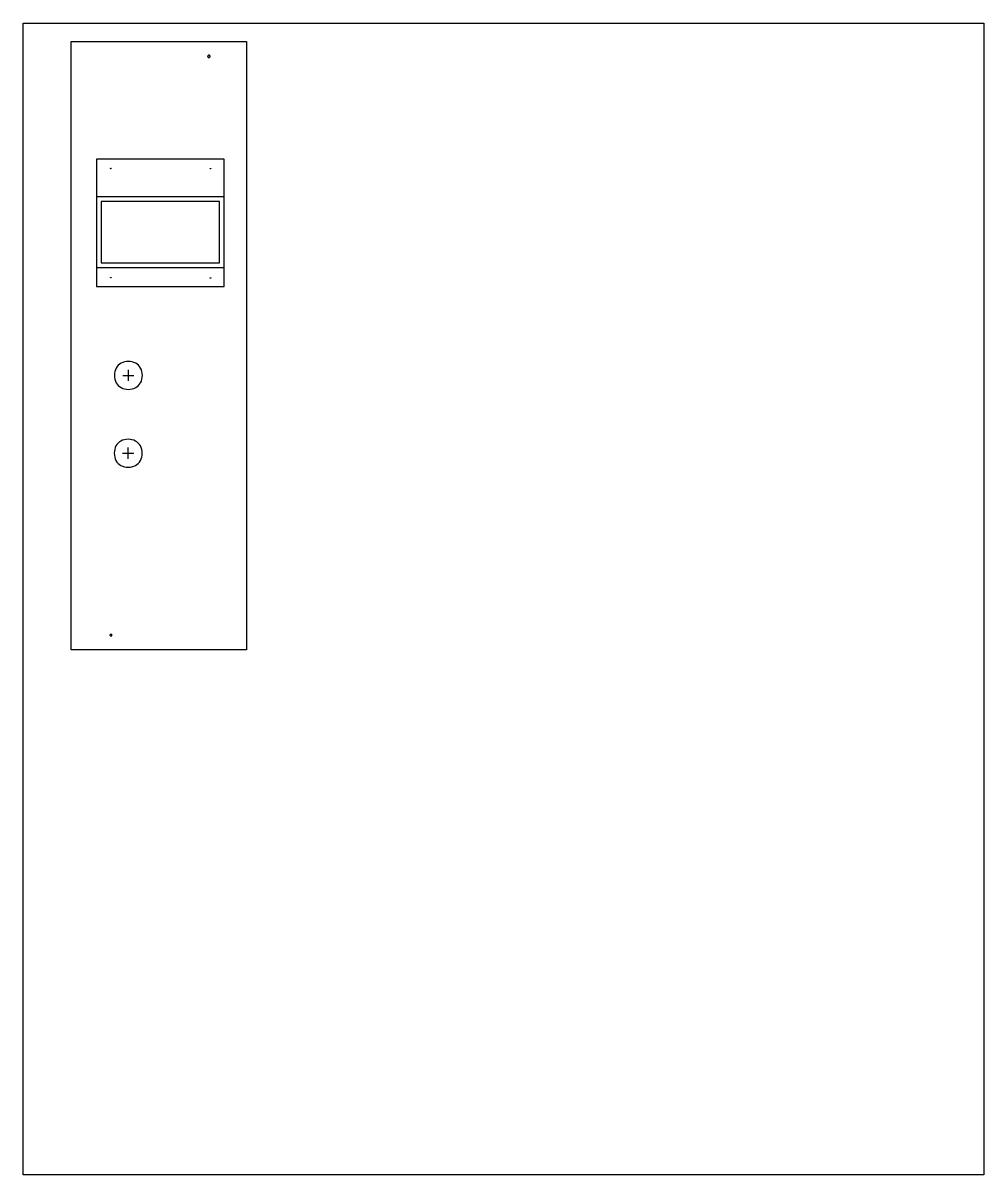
# Model space of a CAD drawing. Extents: x 7 to 209, y 29 to 272.
import ezdxf

# ---------------------------------------------------------------- set-up
doc = ezdxf.new("R2010")
doc.units = 0
doc.layers.add('text', color=7, linetype='CONTINUOUS')

msp = doc.modelspace()

# ---------------------------------------------------------------- linework, layer by layer
at = {"layer": 'text', "color": 5}
msp.add_lwpolyline([(6.543297, 272.415628), (209.379307, 272.415628), (209.379307, 29.172025), (6.543297, 29.172025), (6.543297, 272.415628)], close=True, dxfattribs=at)
at = {"layer": 'text', "color": 7}
msp.add_lwpolyline([(30.065583, 140.068973), (16.709304, 140.068973), (16.709304, 268.543439), (53.691827, 268.543439), (53.691827, 140.068973), (16.709304, 140.068973)], dxfattribs=at)
at = {"layer": 'text', "color": 1}
for points in [[(46.037698, 265.379402), (46.037698, 265.379402)], [(25.321579, 143.168064), (25.321579, 143.168064)]]:
    msp.add_lwpolyline(points, close=True, dxfattribs=at)
at = {"layer": 'text', "color": 7}
for points in [[(22.063573, 216.796904), (48.963094, 216.796904), (48.963094, 243.696424), (22.063573, 243.696424), (22.063573, 216.796904)], [(25.015504, 241.696667), (25.015504, 241.696667)], [(46.063333, 241.648831), (46.063333, 241.648831)], [(22.050773, 220.784102), (48.975894, 220.784102), (48.975894, 235.709221), (22.050773, 235.709221), (22.050773, 220.784102)], [(23.046871, 221.7802), (47.979796, 221.7802), (47.979796, 234.713124), (23.046871, 234.713124), (23.046871, 221.7802)], [(25.015504, 218.648832), (25.015504, 218.648832)], [(46.063333, 218.600995), (46.063333, 218.600995)]]:
    msp.add_lwpolyline(points, close=True, dxfattribs=at)
at = {"layer": 'text', "color": 1}
for points in [[(27.593993, 198.015842), (29.954429, 198.015842)], [(28.773682, 196.835094), (28.773682, 199.196942)], [(28.732903, 180.394298), (28.732903, 182.756145)], [(27.553214, 181.575045), (29.913651, 181.575045)]]:
    msp.add_lwpolyline(points, dxfattribs=at)
for points, knots in [([(46.037698, 265.379402), (46.035918, 265.358352), (46.032351, 265.316147), (46.004334, 265.257404), (45.961973, 265.207181), (45.906564, 265.168867), (45.842432, 265.144858), (45.773706, 265.136661), (45.704987, 265.144858), (45.640832, 265.168867), (45.585505, 265.207181), (45.54285, 265.257404), (45.515892, 265.316147), (45.506636, 265.379402), (45.515892, 265.442656), (45.54285, 265.501399), (45.585505, 265.551623), (45.640832, 265.589937), (45.704987, 265.613946), (45.773706, 265.622142), (45.842432, 265.613946), (45.906564, 265.589937), (45.961973, 265.551623), (46.004334, 265.501399), (46.032351, 265.442656), (46.035918, 265.400451), (46.037698, 265.379402)], [0, 0, 0, 0, 0.062937, 0.126191, 0.191411, 0.25826, 0.325918, 0.394921, 0.463924, 0.531582, 0.598431, 0.663651, 0.726905, 0.789842, 0.852778, 0.916033, 0.981253, 1.048102, 1.11576, 1.184763, 1.253766, 1.321424, 1.388273, 1.453493, 1.516747, 1.579684, 1.579684, 1.579684, 1.579684]), ([(25.821637, 198.015842), (25.884845, 198.55822), (26.005605, 199.594451), (27.202621, 200.757157), (28.771665, 201.07761), (30.353078, 200.75735), (31.515128, 199.59433), (31.835438, 198.015887), (31.515071, 196.437463), (30.3531, 195.274429), (28.771665, 194.954024), (27.2026, 195.274622), (26.005663, 196.437339), (25.884862, 197.473522), (25.821637, 198.015842)], [0, 0, 0, 0, 1.596244, 3.049669, 4.645981, 6.242661, 7.6958, 9.291968, 10.887983, 12.341177, 13.937876, 15.534206, 16.987686, 18.583778, 18.583778, 18.583778, 18.583778]), ([(25.780859, 181.575045), (25.844066, 182.117424), (25.964826, 183.153654), (27.161843, 184.316361), (28.730886, 184.636814), (30.3123, 184.316554), (31.47435, 183.153534), (31.79466, 181.575091), (31.474293, 179.996667), (30.312321, 178.833632), (28.730886, 178.513228), (27.161821, 178.833826), (25.964884, 179.996543), (25.844084, 181.032726), (25.780859, 181.575045)], [0, 0, 0, 0, 1.596244, 3.049669, 4.645981, 6.242661, 7.6958, 9.291968, 10.887983, 12.341177, 13.937876, 15.534206, 16.987686, 18.583778, 18.583778, 18.583778, 18.583778]), ([(25.321579, 143.168064), (25.314925, 143.137892), (25.300994, 143.074729), (25.212299, 143.014084), (25.105893, 142.992622), (24.997724, 143.014084), (24.913571, 143.074729), (24.878143, 143.168064), (24.913571, 143.261399), (24.997724, 143.322043), (25.105893, 143.343506), (25.212299, 143.322043), (25.300994, 143.261399), (25.314925, 143.198235), (25.321579, 143.168064)], [0, 0, 0, 0, 0.089771, 0.187937, 0.299338, 0.41074, 0.508905, 0.598676, 0.688447, 0.786613, 0.898014, 1.009416, 1.107581, 1.197353, 1.197353, 1.197353, 1.197353])]:
    msp.add_open_spline(points, degree=3, knots=knots, dxfattribs=at)
at = {"layer": 'text', "color": 7}
for points, knots in [([(25.015504, 241.696667), (25.015822, 241.692482), (25.016457, 241.684145), (25.021476, 241.672479), (25.029111, 241.662455), (25.039148, 241.65477), (25.050811, 241.649937), (25.063334, 241.648284), (25.075855, 241.649937), (25.087522, 241.654769), (25.097545, 241.662456), (25.105232, 241.672477), (25.11006, 241.684151), (25.112286, 241.700812), (25.106671, 241.721733), (25.088387, 241.739995), (25.06329, 241.746779), (25.038451, 241.74), (25.019409, 241.721712), (25.016818, 241.705099), (25.015504, 241.696667)], [0, 0, 0, 0, 0.012521, 0.024938, 0.037459, 0.04998, 0.062397, 0.074918, 0.087439, 0.099856, 0.112377, 0.124898, 0.137315, 0.149836, 0.174844, 0.19911, 0.224117, 0.249125, 0.273391, 0.298399, 0.298399, 0.298399, 0.298399]), ([(46.063333, 241.648831), (46.064648, 241.640399), (46.067238, 241.623787), (46.08628, 241.605498), (46.111119, 241.59872), (46.136216, 241.605504), (46.1545, 241.623765), (46.160115, 241.644686), (46.157889, 241.661347), (46.153061, 241.673021), (46.145374, 241.683043), (46.135351, 241.690729), (46.123685, 241.695561), (46.111163, 241.697214), (46.09864, 241.695561), (46.086977, 241.690729), (46.07694, 241.683043), (46.069305, 241.67302), (46.064287, 241.661353), (46.063652, 241.653016), (46.063333, 241.648831)], [0, 0, 0, 0, 0.025008, 0.049274, 0.074281, 0.099289, 0.123555, 0.148563, 0.161084, 0.173501, 0.186022, 0.198543, 0.21096, 0.223481, 0.236002, 0.248419, 0.26094, 0.27346, 0.285878, 0.298398, 0.298398, 0.298398, 0.298398]), ([(25.015504, 218.648832), (25.015822, 218.644646), (25.016457, 218.636309), (25.021476, 218.624643), (25.029111, 218.614619), (25.039148, 218.606934), (25.050811, 218.602101), (25.063334, 218.600448), (25.075855, 218.602101), (25.087522, 218.606934), (25.097545, 218.61462), (25.105232, 218.624641), (25.11006, 218.636315), (25.112286, 218.652976), (25.106671, 218.673897), (25.088387, 218.692159), (25.06329, 218.698943), (25.038451, 218.692164), (25.019409, 218.673876), (25.016818, 218.657263), (25.015504, 218.648832)], [0, 0, 0, 0, 0.012521, 0.024938, 0.037459, 0.04998, 0.062397, 0.074918, 0.087439, 0.099856, 0.112377, 0.124898, 0.137315, 0.149836, 0.174844, 0.19911, 0.224117, 0.249125, 0.273391, 0.298399, 0.298399, 0.298399, 0.298399]), ([(46.063333, 218.600995), (46.064648, 218.592564), (46.067238, 218.575951), (46.08628, 218.557662), (46.111119, 218.550884), (46.136216, 218.557668), (46.1545, 218.575929), (46.160115, 218.59685), (46.157889, 218.613512), (46.153061, 218.625185), (46.145374, 218.635207), (46.135351, 218.642893), (46.123685, 218.647725), (46.111163, 218.649379), (46.09864, 218.647725), (46.086977, 218.642893), (46.07694, 218.635207), (46.069305, 218.625184), (46.064287, 218.613517), (46.063652, 218.605181), (46.063333, 218.600995)], [0, 0, 0, 0, 0.025008, 0.049274, 0.074281, 0.099289, 0.123555, 0.148563, 0.161084, 0.173501, 0.186022, 0.198543, 0.21096, 0.223481, 0.236002, 0.248419, 0.26094, 0.27346, 0.285878, 0.298398, 0.298398, 0.298398, 0.298398])]:
    msp.add_open_spline(points, degree=3, knots=knots, dxfattribs=at)

doc.saveas('drawing.dxf')
